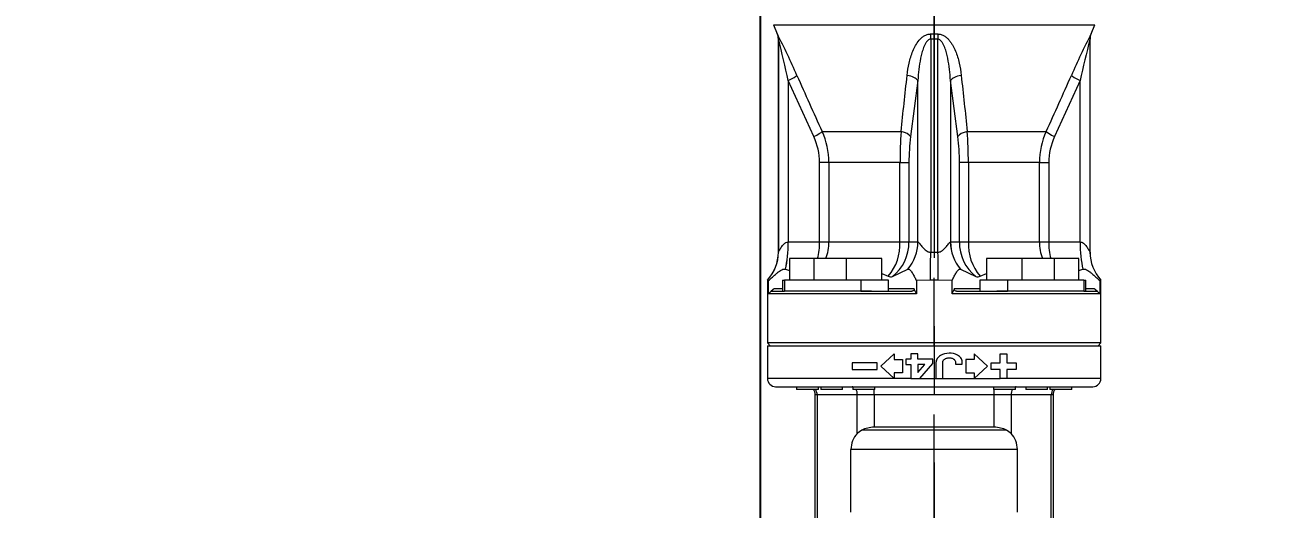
# Model space of a CAD drawing. Header units: millimetres. Extents: x 10462777 to 22643323, y 453826 to 1389191.
# Drawn here: x 11268853.4 to 11269307.1, y 578655.2 to 578832.6 of the extents above; entities that cross this region are included whole.
import ezdxf

# ---------------------------------------------------------------- set-up
doc = ezdxf.new("R2010")
doc.units = ezdxf.units.MM
doc.header["$LTSCALE"] = 200
doc.header["$MEASUREMENT"] = 0
doc.header["$PDMODE"] = 35
doc.header["$PDSIZE"] = -5
doc.linetypes.add('CENTER', pattern=[2, 1.25, -0.25, 0.25, -0.25])
doc.linetypes.add('CENTER2', pattern=[1.125, 0.75, -0.125, 0.125, -0.125])
doc.layers.get('DEFPOINTS').update_dxf_attribs({"linetype": 'CONTINUOUS'})
doc.layers.add('1', color=1, linetype='CENTER')
doc.layers.add('DV1_DEFAULT', color=7, linetype='CONTINUOUS')
doc.layers.add('LAYOUT', color=8, linetype='CONTINUOUS', lineweight=25)
doc.styles.add('iso-1', font='isocp.shx')
doc.styles.get("Standard").update_dxf_attribs({"font": 'SYMBOL'})
doc.dimstyles.get("Standard").update_dxf_attribs({"dimtxt": 1, "dimasz": 0.18, "dimexe": 0.18, "dimexo": 0.0625, "dimgap": 0.5, "dimtad": 1, "dimzin": 0, "dimdsep": 46, "dimtxsty": 'Standard', "dimcen": 0.09, "dimadec": 0, "dimazin": 0, "dimtfac": 1, "dimtofl": 0, "dimtmove": 2, "dimatfit": 3, "dimfxl": 1, "dimtolj": 1, "dimtzin": 0, "dimarcsym": 0})

# ---------------------------------------------------------------- blocks, each defined once
blk = doc.blocks.new('*D418')
at = {"layer": '1', "color": 152, "linetype": 'Continuous', "lineweight": -2, "transparency": 16777216}
for p, q in [((11268307.7, 579167.69), (11268307.7, 579563.75)), ((11269542.41, 578529.99), (11269542.41, 579563.75))]:
    blk.add_line(p, q, dxfattribs=at)
at = {"layer": '1', "color": 27, "linetype": 'Continuous', "lineweight": -2, "transparency": 16777216}
blk.add_line((11268338.45, 579533.01), (11269511.66, 579533.01), dxfattribs=at)
at = {"layer": '1', "color": 27, "linetype": 'Continuous', "transparency": 16777216}
for points in [[(11268338.45, 579538.13), (11268338.45, 579527.88), (11268307.7, 579533.01)], [(11269511.66, 579538.13), (11269511.66, 579527.88), (11269542.41, 579533.01)]]:
    blk.add_solid(points, dxfattribs=at)
at = {"layer": 'DEFPOINTS', "color": 0, "linetype": 'Continuous', "transparency": 16777216}
for p in [(11269542.41, 579533.01), (11268307.7, 579152.31), (11269542.41, 578514.62)]:
    blk.add_point(p, dxfattribs=at)
at = {"layer": '1', "color": 23, "linetype": 'Continuous', "lineweight": -3, "transparency": 16777216, "insert": (11268925.06, 579566.9), "char_height": 33.894, "attachment_point": 5, "style": 'iso-1'}
blk.add_mtext('\\A1;\\C23;1275', dxfattribs=at)
blk = doc.blocks.new('r710ic')
at = {"layer": 'DV1_DEFAULT', "color": 7, "linetype": 'Continuous', "lineweight": 0}
for p, q in [((272943.21, 104290), (272939.84, 104291.39)), ((272939.84, 104173.87), (272939.84, 104291.39)), ((273056.37, 104293.63), (273033.32, 104293.63)), ((273033.32, 104293.61), (273033.32, 104293.63)), ((273033.32, 104293.61), (273033.53, 104293.28)), ((273033.53, 104293.28), (273038.37, 104293.28)), ((273036.37, 104288.13), (273036.37, 104291.15)), ((273037.37, 104288.13), (273037.37, 104292.07)), ((273038.37, 104293.28), (273038.37, 104239.15)), ((273057.37, 104292.63), (273056.37, 104293.63)), ((273056.37, 104293.63), (273056.37, 104171.63)), ((273069.37, 104293.63), (273057.37, 104293.63)), ((273057.37, 104171.63), (273057.37, 104293.63)), ((273069.37, 104293.63), (273069.37, 104259.25)), ((272943.21, 104290), (272943.21, 104289.99)), ((273023.12, 104289.63), (272945.11, 104289.63)), ((272945.11, 104289.61), (272945.11, 104289.63)), ((272945.11, 104289.61), (273023.12, 104289.61)), ((273023.12, 104289.63), (273023.12, 104289.61)), ((273029.33, 104287.02), (273029.33, 104287.03)), ((273029.83, 104285.48), (273029.33, 104287.02)), ((273037.37, 104288.13), (273033.37, 104288.13)), ((273033.37, 104287.41), (273033.37, 104288.13)), ((273033.37, 104287.41), (273037.37, 104287.41)), ((273033.37, 104287.41), (273033.37, 104259.46)), ((273037.37, 104287.41), (273037.37, 104288.13)), ((273037.37, 104287.41), (273037.37, 104259.46)), ((273072.37, 104174.63), (273072.37, 104290.63)), ((272960.28, 104285.99), (272980.8, 104276.68)), ((273019.37, 104285.99), (272960.28, 104285.99)), ((273019.37, 104274.53), (273019.37, 104285.99)), ((273019.37, 104285.99), (273019.37, 104285.99)), ((273033.37, 104285.48), (273025.37, 104285.48)), ((273025.37, 104285.48), (273025.37, 104276.61)), ((273073.37, 104282.98), (273072.37, 104282.98)), ((273073.37, 104282.98), (273073.37, 104274.98)), ((272978.9, 104244.75), (272978.9, 104273.61)), ((272990.28, 104274.53), (273019.37, 104274.53)), ((272990.28, 104271.15), (272990.28, 104274.53)), ((273019.37, 104271.15), (273019.37, 104274.53)), ((273033.37, 104276.61), (273025.37, 104276.61)), ((273025.37, 104276.61), (273025.37, 104264.82)), ((273072.37, 104274.98), (273073.37, 104274.98)), ((273073.37, 104274.11), (273072.37, 104274.11)), ((273073.37, 104274.11), (273073.37, 104266.11)), ((273075.37, 104276.13), (273140.17, 104276.13)), ((273075.37, 104276.13), (273075.37, 104275.43)), ((273140.48, 104275.43), (273075.37, 104275.43)), ((273075.37, 104275.43), (273075.37, 104260.73)), ((273019.37, 104271.15), (272990.28, 104271.15)), ((272990.28, 104271.15), (272990.28, 104245.13)), ((273019.37, 104245.13), (273019.37, 104271.15)), ((273025.37, 104264.82), (273025.37, 104251.82)), ((273033.37, 104264.82), (273025.37, 104264.82)), ((273072.37, 104266.11), (273073.37, 104266.11)), ((273033.37, 104259.46), (273037.37, 104259.46)), ((273033.37, 104259.46), (273033.37, 104249.38)), ((273037.37, 104240.78), (273037.37, 104259.46)), ((273037.37, 104259.46), (273037.37, 104255.55)), ((273060.37, 104256.8), (273060.37, 104259.25)), ((273060.37, 104259.25), (273063.67, 104259.25)), ((273063.67, 104259.25), (273063.67, 104262.63)), ((273063.67, 104262.63), (273066.07, 104262.63)), ((273066.07, 104262.63), (273066.07, 104259.25)), ((273066.07, 104259.25), (273069.37, 104259.25)), ((273069.37, 104259.25), (273069.37, 104256.8)), ((273073.37, 104262.32), (273072.37, 104262.32)), ((273073.37, 104262.32), (273073.37, 104254.32)), ((273075.37, 104260.73), (273075.37, 104254.62)), ((273075.37, 104260.73), (273089.48, 104260.73)), ((273089.48, 104260.73), (273088.3, 104259.13)), ((273088.3, 104259.13), (273088.3, 104206.13)), ((273118.37, 104263.05), (273095.37, 104263.05)), ((273095.37, 104263.05), (273095.37, 104202.2)), ((273063.67, 104256.8), (273060.37, 104256.8)), ((273063.67, 104253.42), (273063.67, 104256.8)), ((273066.07, 104256.8), (273066.07, 104253.42)), ((273069.37, 104256.8), (273066.07, 104256.8)), ((273069.37, 104235.74), (273069.37, 104256.8)), ((273075.37, 104254.62), (273073.37, 104254.62)), ((273075.37, 104254.62), (273075.37, 104210.63)), ((273087.23, 104254.62), (273075.37, 104254.62)), ((273087.23, 104254.62), (273087.23, 104210.63)), ((273025.37, 104251.82), (273033.37, 104251.82)), ((273031.94, 104249.43), (273030.86, 104251.82)), ((273064.86, 104252.16), (273060.36, 104247.25)), ((273066.07, 104253.42), (273063.67, 104253.42)), ((273069.36, 104247.25), (273064.86, 104252.16)), ((273072.37, 104254.32), (273073.37, 104254.32)), ((273029.33, 104242.24), (273032.01, 104247.87)), ((273033.37, 104249.38), (273037.37, 104249.38)), ((273036.37, 104240.1), (273036.37, 104249.38)), ((273060.36, 104247.25), (273062.47, 104247.25)), ((273062.47, 104247.25), (273062.47, 104244.18)), ((273067.27, 104247.25), (273069.36, 104247.25)), ((273067.27, 104244.18), (273067.27, 104247.25)), ((272980.8, 104241.26), (272960.28, 104238.6)), ((272990.28, 104245.13), (273019.37, 104245.13)), ((272990.28, 104245.13), (272990.28, 104241.87)), ((273019.37, 104241.87), (272990.28, 104241.87)), ((273019.37, 104241.87), (273019.37, 104245.13)), ((273019.37, 104238.6), (273019.37, 104241.87)), ((273029.33, 104242.24), (273029.33, 104242.24)), ((273062.47, 104244.18), (273067.27, 104244.18)), ((273064.1, 104242.92), (273063.34, 104242.92)), ((273064.1, 104240.44), (273064.1, 104242.92)), ((272960.28, 104238.6), (273019.37, 104238.6)), ((273019.37, 104238.6), (273019.37, 104238.6)), ((273033.53, 104239.15), (273033.32, 104234)), ((273038.37, 104239.15), (273033.53, 104239.15)), ((273063.35, 104240.44), (273064.1, 104240.44)), ((272943.21, 104231.34), (272943.21, 104233.92)), ((272945.11, 104233.91), (272945.11, 104231.35)), ((273023.12, 104233.91), (272945.11, 104233.91)), ((273023.12, 104231.35), (273023.12, 104233.91)), ((273033.32, 104234), (273033.32, 104231.26)), ((273062.3, 104232.15), (273062.3, 104226.63)), ((273063.88, 104232.15), (273062.3, 104232.15)), ((273069.37, 104235.74), (273063.42, 104235.74)), ((273063.57, 104233.26), (273069.37, 104233.26)), ((273069.37, 104227.37), (273063.88, 104232.15)), ((273069.37, 104233.26), (273069.37, 104235.74)), ((273069.37, 104227.37), (273069.37, 104233.26)), ((272945.11, 104231.35), (273023.12, 104231.35)), ((273033.32, 104231.26), (273033.53, 104226.11)), ((273067.21, 104226.63), (273064.24, 104229.21)), ((273064.24, 104229.21), (273064.24, 104226.63)), ((273069.37, 104224.14), (273069.37, 104227.37)), ((273019.37, 104226.65), (272960.28, 104226.65)), ((272960.28, 104226.65), (272980.8, 104224)), ((272990.28, 104220.12), (272990.28, 104223.39)), ((272990.28, 104223.39), (273019.37, 104223.39)), ((273019.37, 104223.39), (273019.37, 104226.65)), ((273019.37, 104226.65), (273019.37, 104226.65)), ((273019.37, 104220.12), (273019.37, 104223.39)), ((273029.33, 104223.01), (273029.33, 104223.02)), ((273032.01, 104217.38), (273029.33, 104223.01)), ((273033.53, 104226.11), (273038.37, 104226.11)), ((273036.37, 104215.88), (273036.37, 104225.15)), ((273037.37, 104205.8), (273037.37, 104224.48)), ((273038.37, 104226.11), (273038.37, 104171.98)), ((273060.37, 104226.63), (273060.37, 104224.14)), ((273062.3, 104226.63), (273060.37, 104226.63)), ((273060.37, 104224.14), (273062.3, 104224.14)), ((273062.3, 104224.14), (273062.3, 104222.21)), ((273064.24, 104226.63), (273067.21, 104226.63)), ((273064.24, 104222.21), (273064.24, 104224.14)), ((273064.24, 104224.14), (273069.37, 104224.14)), ((273069.37, 104224.14), (273069.37, 104171.63)), ((272978.9, 104191.64), (272978.9, 104220.5)), ((273019.37, 104220.12), (272990.28, 104220.12)), ((272990.28, 104220.12), (272990.28, 104194.11)), ((273019.37, 104194.11), (273019.37, 104220.12)), ((273062.3, 104222.21), (273064.24, 104222.21)), ((273062.47, 104221.07), (273067.27, 104221.07)), ((273062.47, 104218), (273062.47, 104221.07)), ((273067.27, 104221.07), (273067.27, 104218)), ((273030.86, 104213.43), (273031.94, 104215.82)), ((273037.37, 104215.88), (273033.37, 104215.88)), ((273033.37, 104215.88), (273033.37, 104205.8)), ((273064.86, 104213.1), (273060.36, 104218)), ((273060.36, 104218), (273062.47, 104218)), ((273069.36, 104218), (273064.86, 104213.1)), ((273067.27, 104218), (273069.36, 104218)), ((273025.37, 104213.43), (273025.37, 104200.43)), ((273033.37, 104213.43), (273025.37, 104213.43)), ((273037.37, 104209.71), (273037.37, 104205.8)), ((273066.07, 104211.83), (273063.67, 104211.83)), ((273063.67, 104211.83), (273063.67, 104202.63)), ((273066.07, 104202.63), (273066.07, 104211.83)), ((273073.37, 104210.93), (273072.37, 104210.93)), ((273073.37, 104210.93), (273073.37, 104202.93)), ((273075.37, 104210.63), (273073.37, 104210.63)), ((273075.37, 104210.63), (273075.37, 104204.52)), ((273075.37, 104210.63), (273087.23, 104210.63)), ((273033.37, 104205.8), (273033.37, 104177.84)), ((273033.37, 104205.8), (273037.37, 104205.8)), ((273037.37, 104205.8), (273037.37, 104177.84)), ((273075.37, 104204.52), (273075.37, 104189.82)), ((273089.48, 104204.52), (273075.37, 104204.52)), ((273088.3, 104206.13), (273089.48, 104204.52)), ((273025.37, 104200.43), (273025.37, 104188.65)), ((273025.37, 104200.43), (273033.37, 104200.43)), ((273063.67, 104202.63), (273066.07, 104202.63)), ((273072.37, 104202.93), (273073.37, 104202.93)), ((273118.37, 104202.2), (273095.37, 104202.2)), ((273073.37, 104199.15), (273072.37, 104199.15)), ((273073.37, 104199.15), (273073.37, 104191.15)), ((272990.28, 104194.11), (272990.28, 104190.72)), ((272990.28, 104194.11), (273019.37, 104194.11)), ((273019.37, 104190.72), (273019.37, 104194.11)), ((273072.37, 104191.15), (273073.37, 104191.15)), ((272980.8, 104188.58), (272960.28, 104179.27)), ((273019.37, 104190.72), (272990.28, 104190.72)), ((273019.37, 104179.27), (273019.37, 104190.72)), ((273025.37, 104188.65), (273025.37, 104179.77)), ((273025.37, 104188.65), (273033.37, 104188.65)), ((273073.37, 104190.27), (273072.37, 104190.27)), ((273073.37, 104190.27), (273073.37, 104182.27)), ((273075.37, 104189.82), (273135.82, 104189.82)), ((273075.37, 104189.82), (273075.37, 104189.13)), ((273135.06, 104189.13), (273075.37, 104189.13)), ((273072.37, 104182.27), (273073.37, 104182.27)), ((272960.28, 104179.27), (273019.37, 104179.27)), ((273019.37, 104179.27), (273019.37, 104179.27)), ((273025.37, 104179.77), (273033.37, 104179.77)), ((273029.33, 104178.23), (273029.83, 104179.77)), ((273029.33, 104178.23), (273029.33, 104178.23)), ((273033.37, 104177.13), (273033.37, 104177.84)), ((273033.37, 104177.84), (273037.37, 104177.84)), ((273037.37, 104177.13), (273037.37, 104177.84)), ((272939.84, 104173.87), (272943.21, 104175.25)), ((272943.21, 104175.25), (272943.21, 104175.27)), ((273023.12, 104175.64), (272945.11, 104175.64)), ((272945.11, 104175.64), (272945.11, 104175.63)), ((272945.11, 104175.63), (273023.12, 104175.63)), ((273023.12, 104175.63), (273023.12, 104175.64)), ((273033.37, 104177.13), (273037.37, 104177.13)), ((273036.37, 104174.1), (273036.37, 104177.13)), ((273037.37, 104173.18), (273037.37, 104177.13)), ((273033.53, 104171.98), (273033.32, 104171.64)), ((273033.32, 104171.64), (273033.32, 104171.63)), ((273033.32, 104171.63), (273056.37, 104171.63)), ((273038.37, 104171.98), (273033.53, 104171.98)), ((273056.37, 104171.63), (273057.37, 104172.63)), ((273057.37, 104171.63), (273069.37, 104171.63))]:
    blk.add_line(p, q, dxfattribs=at)
at = {"layer": 'DV1_DEFAULT', "color": 1, "linetype": 'CENTER2', "lineweight": 0}
for p, q in [((274132.55, 104232.63), (269847.55, 104232.63)), ((269950.18, 104232.63), (274235.19, 104232.63))]:
    blk.add_line(p, q, dxfattribs=at)
at = {"layer": 'DV1_DEFAULT', "color": 7, "linetype": 'Continuous', "lineweight": 0}
for centre, radius, start, end in [((273023.12, 104304.63), 15, 270, 312.8334), ((273280.4, 104063.59), 333.67, 136.4993, 137.0005), ((273069.37, 104290.63), 3, 0, 90), ((272945.11, 104294.63), 5, 247.7064, 270), ((273061.97, 104521.59), 260.28, 242.8541, 246.5478), ((273040.88, 104656.49), 379.17, 255.3705, 257.7272), ((272426.56, 103069.7), 1324.57, 65.35518, 66.32797), ((272990.35, 104298.95), 27.81, 245.6887, 269.8623), ((272990.34, 104296.84), 22.3, 244.6577, 269.8396), ((273020, 104293.77), 19.25, 268.1082, 286.4106), ((273075.37, 104279.13), 3, 228.1897, 270), ((273019.63, 104287.26), 16.11, 269.0535, 291.1277), ((273097.23, 104254.62), 10, 153.2391, 180), ((273095.33, 104254.54), 8.52, 89.7229, 133.3317), ((273020.2, 104263.23), 18.11, 267.3683, 310.3884), ((273019.66, 104257.57), 15.7, 268.9494, 321.8562), ((273030.2, 104248.57), 1.93, 338.7894, 26.4162), ((272990.06, 104081.23), 163.9, 89.9241, 93.9054), ((272990.17, 104169.8), 72.07, 89.9117, 97.4729), ((273058.31, 104283.45), 48.59, 243.154, 245.7681), ((272990.2, 104296), 72.61, 262.5556, 270.0599), ((273019.66, 104207.69), 15.7, 38.1438, 91.0506), ((273058.31, 104181.8), 48.59, 114.2319, 116.846), ((272989.97, 104381.14), 161.01, 266.0588, 270.1116), ((273020.2, 104202.03), 18.11, 49.6116, 92.6317), ((273030.22, 104216.68), 1.91, 333.3312, 21.4632), ((273097.23, 104210.63), 10, 180, 206.7609), ((273095.33, 104210.72), 8.52, 226.6683, 270.2771), ((272426.57, 105395.55), 1324.57, 293.67203, 294.64482), ((272990.33, 104166.4), 27.71, 90.0952, 114.3538), ((273019.63, 104178), 16.11, 68.8723, 90.9465), ((272990.37, 104168.3), 22.43, 90.2305, 115.2722), ((273020, 104171.48), 19.25, 73.5894, 91.8918), ((273075.37, 104186.13), 3, 90, 131.8103), ((273062.11, 103943.36), 260.61, 113.4546, 117.1435), ((273040.07, 103812.12), 375.72, 102.262, 104.6403), ((272945.11, 104170.63), 5, 90, 112.2936), ((273023.12, 104160.63), 15, 47.1666, 90), ((273280.4, 104401.66), 333.67, 222.9995, 223.5007), ((273069.37, 104174.63), 3, 270, 0)]:
    blk.add_arc(centre, radius, start, end, dxfattribs=at)
for centre, major_axis, ratio, start_param, end_param in [((273023.12, 104304.61), (-15, 0), 0.999748, 1.570796, 2.318381), ((272945.11, 104294.61), (-5, 0), 0.999748, 1.181699, 1.570796), ((273019.37, 104290.12), (-15, 0), 0.275118, 1.570796, 2.296796), ((273019.37, 104290.1), (15, 0), 0.274225, 4.712389, 5.438587), ((272960.28, 104287.36), (-2.02, -4.57), 0.114685, 0.181054, 1.317345), ((272980.8, 104278.05), (-2.12, -4.53), 0.119782, 0.267569, 1.319696), ((273075.37, 104278.23), (3, 0), 0.930556, 3.982661, 4.712389), ((273075.37, 104262.57), (3, 0), 0.610953, 3.141593, 3.273903), ((273075.37, 104262.57), (3, 0), 0.610953, 3.982661, 4.712389), ((272960.28, 104243.41), (0.63, -4.96), 0.402182, 4.842709, 5.979), ((272980.8, 104246.07), (0.66, -4.96), 0.420057, 4.924083, 5.97621), ((273019.37, 104253.02), (15, 0), 0.961411, 4.712389, 5.438389), ((273019.37, 104253.03), (15, 0), 0.961666, 4.712389, 5.438587), ((272945.11, 104234.02), (-5, 0), 0.022453, 1.181699, 1.570796), ((273023.12, 104234.24), (-15, 0), 0.022453, 1.570796, 2.318381), ((272945.11, 104231.24), (-5, 0), 0.022453, 4.712389, 5.101486), ((273023.12, 104231.01), (15, 0), 0.022453, 0.823212, 1.570796), ((272960.28, 104221.84), (0.63, 4.96), 0.402182, 0.304185, 1.440477), ((272980.8, 104219.19), (0.66, 4.96), 0.420057, 0.306975, 1.359102), ((273019.37, 104212.23), (-15, 0), 0.961411, 3.986389, 4.712389), ((273019.37, 104212.23), (-15, 0), 0.961666, 3.986191, 4.712389), ((273075.37, 104202.69), (3, 0), 0.610953, 1.570796, 2.300524), ((273075.37, 104202.69), (3, 0), 0.610953, 3.009282, 3.141593), ((272980.8, 104187.21), (-2.12, 4.53), 0.119782, 4.963489, 6.015616), ((273075.37, 104187.03), (3, 0), 0.930556, 1.570796, 2.300524), ((272960.28, 104177.9), (-2.02, 4.57), 0.114685, 4.96584, 6.102131), ((273019.37, 104175.16), (15, 0), 0.274225, 0.844598, 1.570796), ((273019.37, 104175.14), (15, 0), 0.275118, 0.844796, 1.570796), ((272945.11, 104170.64), (-5, 0), 0.999748, 4.712389, 5.101486), ((273023.12, 104160.65), (15, 0), 0.999748, 0.823212, 1.570796)]:
    blk.add_ellipse(centre, major_axis=major_axis, ratio=ratio, start_param=start_param, end_param=end_param, dxfattribs=at)
for points, knots in [([(273029.33, 104287.03), (273029.3, 104287.11), (273029.29, 104287.18), (273029.28, 104287.33), (273029.28, 104287.41), (273029.3, 104287.64), (273029.34, 104287.79), (273029.47, 104288.24), (273029.61, 104288.53), (273029.94, 104289.07), (273030.12, 104289.33), (273030.51, 104289.84), (273030.72, 104290.09), (273031.35, 104290.83), (273031.79, 104291.31), (273032.67, 104292.28), (273033.11, 104292.77), (273033.53, 104293.28)], [0, 0, 0, 0, 0.03125, 0.03125, 0.0625, 0.0625, 0.125, 0.125, 0.25, 0.25, 0.375, 0.375, 0.5, 0.5, 0.75, 0.75, 1, 1, 1, 1]), ([(273036.37, 104291.15), (273036.47, 104291.26), (273036.57, 104291.37), (273036.79, 104291.59), (273036.9, 104291.7), (273037.06, 104291.85), (273037.11, 104291.9), (273037.2, 104291.98), (273037.24, 104292.01), (273037.31, 104292.06), (273037.33, 104292.08), (273037.36, 104292.09), (273037.37, 104292.08), (273037.37, 104292.07)], [0, 0, 0, 0, 0.25, 0.25, 0.5, 0.5, 0.625, 0.625, 0.75, 0.75, 0.875, 0.875, 1, 1, 1, 1]), ([(273019.37, 104285.99), (273019.37, 104286.14), (273019.39, 104286.29), (273019.47, 104286.58), (273019.52, 104286.71), (273019.72, 104287.1), (273019.89, 104287.32), (273020.26, 104287.74), (273020.46, 104287.92), (273020.87, 104288.26), (273021.08, 104288.42), (273021.5, 104288.7), (273021.71, 104288.83), (273022.11, 104289.07), (273022.3, 104289.18), (273022.65, 104289.36), (273022.82, 104289.45), (273022.99, 104289.54), (273023.04, 104289.56), (273023.1, 104289.6), (273023.12, 104289.61), (273023.12, 104289.61)], [0, 0, 0, 0, 0.0625, 0.0625, 0.125, 0.125, 0.25, 0.25, 0.375, 0.375, 0.5, 0.5, 0.625, 0.625, 0.75, 0.75, 0.875, 0.875, 0.9375, 0.9375, 1, 1, 1, 1]), ([(272943.21, 104233.92), (272943.21, 104234.34), (272943.28, 104234.76), (272943.46, 104235.36), (272943.53, 104235.56), (272943.7, 104235.93), (272943.8, 104236.11), (272944.11, 104236.64), (272944.36, 104236.96), (272944.88, 104237.56), (272945.17, 104237.84), (272945.76, 104238.35), (272946.08, 104238.59), (272946.72, 104239.03), (272947.05, 104239.23), (272948.06, 104239.81), (272948.75, 104240.13), (272950.17, 104240.72), (272950.9, 104240.97), (272952.36, 104241.42), (272953.1, 104241.61), (272955.34, 104242.11), (272956.85, 104242.35), (272958.38, 104242.52)], [0, 0, 0, 0, 0.0625, 0.0625, 0.09375, 0.09375, 0.125, 0.125, 0.1875, 0.1875, 0.25, 0.25, 0.3125, 0.3125, 0.375, 0.375, 0.5, 0.5, 0.625, 0.625, 0.75, 0.75, 1, 1, 1, 1]), ([(273033.53, 104239.15), (273033.11, 104239.36), (273032.67, 104239.58), (273031.79, 104240.03), (273031.35, 104240.25), (273030.72, 104240.62), (273030.51, 104240.74), (273030.12, 104241), (273029.94, 104241.13), (273029.62, 104241.42), (273029.47, 104241.57), (273029.34, 104241.81), (273029.3, 104241.9), (273029.28, 104242.02), (273029.28, 104242.07), (273029.29, 104242.15), (273029.3, 104242.2), (273029.33, 104242.24)], [0, 0, 0, 0, 0.25, 0.25, 0.5, 0.5, 0.625, 0.625, 0.75, 0.75, 0.875, 0.875, 0.9375, 0.9375, 0.96875, 0.96875, 1, 1, 1, 1]), ([(273037.37, 104240.78), (273037.37, 104240.62), (273037.34, 104240.46), (273037.21, 104240.2), (273037.11, 104240.1), (273036.9, 104240), (273036.79, 104239.99), (273036.57, 104240.02), (273036.47, 104240.05), (273036.37, 104240.1)], [0, 0, 0, 0, 0.25, 0.25, 0.5, 0.5, 0.75, 0.75, 1, 1, 1, 1]), ([(273063.34, 104242.92), (273062.8, 104242.92), (273062.28, 104242.72), (273061.41, 104242.07), (273061.07, 104241.65), (273060.29, 104240.24), (273060.08, 104239.14), (273060.14, 104236.98), (273060.41, 104235.89), (273061.26, 104234.51), (273061.62, 104234.08), (273062.49, 104233.46), (273063.02, 104233.26), (273063.57, 104233.26)], [0, 0, 0, 0, 0.125, 0.125, 0.25, 0.25, 0.5, 0.5, 0.75, 0.75, 0.875, 0.875, 1, 1, 1, 1]), ([(272960.28, 104238.6), (272958.9, 104238.52), (272957.53, 104238.4), (272954.8, 104238.07), (272953.44, 104237.87), (272951.42, 104237.46), (272950.75, 104237.31), (272949.42, 104236.94), (272948.76, 104236.74), (272947.8, 104236.36), (272947.48, 104236.23), (272946.86, 104235.92), (272946.56, 104235.76), (272945.99, 104235.37), (272945.72, 104235.14), (272945.38, 104234.73), (272945.29, 104234.59), (272945.15, 104234.27), (272945.11, 104234.09), (272945.11, 104233.91)], [0, 0, 0, 0, 0.25, 0.25, 0.5, 0.5, 0.625, 0.625, 0.75, 0.75, 0.8125, 0.8125, 0.875, 0.875, 0.9375, 0.9375, 0.96875, 0.96875, 1, 1, 1, 1]), ([(273023.12, 104233.91), (273023.12, 104234.07), (273023.1, 104234.22), (273023.04, 104234.53), (273022.99, 104234.68), (273022.82, 104235.11), (273022.66, 104235.37), (273022.31, 104235.86), (273022.11, 104236.08), (273021.71, 104236.49), (273021.5, 104236.68), (273021.08, 104237.05), (273020.87, 104237.22), (273020.46, 104237.55), (273020.26, 104237.71), (273019.99, 104237.93), (273019.9, 104238), (273019.73, 104238.14), (273019.66, 104238.21), (273019.46, 104238.4), (273019.37, 104238.51), (273019.37, 104238.6)], [0, 0, 0, 0, 0.0625, 0.0625, 0.125, 0.125, 0.25, 0.25, 0.375, 0.375, 0.5, 0.5, 0.625, 0.625, 0.75, 0.75, 0.8125, 0.8125, 0.875, 0.875, 1, 1, 1, 1]), ([(273063.42, 104235.74), (273063.29, 104235.74), (273063.16, 104235.77), (273063.04, 104235.81), (273062.92, 104235.86), (273062.81, 104235.92), (273062.71, 104235.99), (273062.63, 104236.05), (273062.56, 104236.12), (273062.49, 104236.18), (273062.41, 104236.27), (273062.34, 104236.37), (273062.27, 104236.47), (273062.21, 104236.57), (273062.15, 104236.67), (273062.1, 104236.78), (273062.05, 104236.89), (273062, 104237), (273061.97, 104237.11), (273061.91, 104237.28), (273061.87, 104237.46), (273061.84, 104237.64), (273061.82, 104237.82), (273061.81, 104238.01), (273061.81, 104238.19), (273061.81, 104238.37), (273061.83, 104238.55), (273061.86, 104238.73), (273061.89, 104238.9), (273061.93, 104239.06), (273061.98, 104239.22), (273062.03, 104239.35), (273062.09, 104239.48), (273062.15, 104239.6), (273062.21, 104239.7), (273062.27, 104239.8), (273062.34, 104239.89), (273062.4, 104239.96), (273062.46, 104240.03), (273062.53, 104240.1), (273062.59, 104240.15), (273062.66, 104240.2), (273062.72, 104240.24), (273062.84, 104240.32), (273062.97, 104240.38), (273063.11, 104240.41), (273063.18, 104240.43), (273063.27, 104240.44), (273063.35, 104240.44)], [0, 0, 0, 0, 0.061803, 0.061803, 0.061803, 0.123108, 0.123108, 0.123108, 0.169291, 0.169291, 0.169291, 0.226732, 0.226732, 0.226732, 0.284044, 0.284044, 0.284044, 0.341286, 0.341286, 0.341286, 0.429439, 0.429439, 0.429439, 0.517513, 0.517513, 0.517513, 0.605599, 0.605599, 0.605599, 0.686966, 0.686966, 0.686966, 0.754492, 0.754492, 0.754492, 0.809708, 0.809708, 0.809708, 0.855135, 0.855135, 0.855135, 0.893378, 0.893378, 0.893378, 0.961435, 0.961435, 0.961435, 1, 1, 1, 1]), ([(272958.38, 104222.74), (272956.85, 104222.91), (272955.34, 104223.14), (272953.11, 104223.65), (272952.37, 104223.84), (272950.91, 104224.28), (272950.19, 104224.53), (272948.76, 104225.12), (272948.06, 104225.45), (272946.71, 104226.22), (272946.06, 104226.65), (272945.17, 104227.42), (272944.88, 104227.7), (272944.35, 104228.3), (272944.11, 104228.62), (272943.69, 104229.32), (272943.52, 104229.7), (272943.34, 104230.3), (272943.29, 104230.5), (272943.23, 104230.91), (272943.21, 104231.13), (272943.21, 104231.34)], [0, 0, 0, 0, 0.25, 0.25, 0.375, 0.375, 0.5, 0.5, 0.625, 0.625, 0.75, 0.75, 0.8125, 0.8125, 0.875, 0.875, 0.9375, 0.9375, 0.96875, 0.96875, 1, 1, 1, 1]), ([(272945.11, 104231.35), (272945.11, 104231.17), (272945.15, 104230.99), (272945.29, 104230.66), (272945.39, 104230.52), (272945.61, 104230.24), (272945.74, 104230.12), (272946, 104229.89), (272946.14, 104229.79), (272946.57, 104229.49), (272946.88, 104229.32), (272947.5, 104229.02), (272947.81, 104228.89), (272948.77, 104228.51), (272949.44, 104228.31), (272950.77, 104227.95), (272951.43, 104227.79), (272953.45, 104227.38), (272954.81, 104227.18), (272957.53, 104226.86), (272958.9, 104226.74), (272960.28, 104226.65)], [0, 0, 0, 0, 0.03125, 0.03125, 0.0625, 0.0625, 0.09375, 0.09375, 0.125, 0.125, 0.1875, 0.1875, 0.25, 0.25, 0.375, 0.375, 0.5, 0.5, 0.75, 0.75, 1, 1, 1, 1]), ([(273019.37, 104226.65), (273019.37, 104226.7), (273019.39, 104226.75), (273019.47, 104226.86), (273019.52, 104226.92), (273019.72, 104227.11), (273019.89, 104227.25), (273020.26, 104227.55), (273020.46, 104227.7), (273020.87, 104228.03), (273021.08, 104228.2), (273021.5, 104228.57), (273021.71, 104228.76), (273022.11, 104229.18), (273022.3, 104229.4), (273022.65, 104229.88), (273022.82, 104230.14), (273022.99, 104230.57), (273023.04, 104230.72), (273023.1, 104231.03), (273023.12, 104231.19), (273023.12, 104231.35)], [0, 0, 0, 0, 0.0625, 0.0625, 0.125, 0.125, 0.25, 0.25, 0.375, 0.375, 0.5, 0.5, 0.625, 0.625, 0.75, 0.75, 0.875, 0.875, 0.9375, 0.9375, 1, 1, 1, 1]), ([(273029.33, 104223.02), (273029.3, 104223.06), (273029.29, 104223.1), (273029.28, 104223.19), (273029.28, 104223.23), (273029.3, 104223.36), (273029.34, 104223.44), (273029.47, 104223.68), (273029.61, 104223.84), (273029.94, 104224.12), (273030.12, 104224.26), (273030.51, 104224.52), (273030.72, 104224.64), (273031.35, 104225), (273031.79, 104225.23), (273032.67, 104225.68), (273033.11, 104225.89), (273033.53, 104226.11)], [0, 0, 0, 0, 0.03125, 0.03125, 0.0625, 0.0625, 0.125, 0.125, 0.25, 0.25, 0.375, 0.375, 0.5, 0.5, 0.75, 0.75, 1, 1, 1, 1]), ([(273036.37, 104225.15), (273036.47, 104225.2), (273036.57, 104225.24), (273036.79, 104225.26), (273036.9, 104225.25), (273037.06, 104225.18), (273037.11, 104225.14), (273037.2, 104225.05), (273037.24, 104224.99), (273037.31, 104224.86), (273037.33, 104224.79), (273037.36, 104224.63), (273037.37, 104224.56), (273037.37, 104224.48)], [0, 0, 0, 0, 0.25, 0.25, 0.5, 0.5, 0.625, 0.625, 0.75, 0.75, 0.875, 0.875, 1, 1, 1, 1]), ([(273023.12, 104175.64), (273023.12, 104175.65), (273023.1, 104175.66), (273023.04, 104175.69), (273022.99, 104175.72), (273022.82, 104175.81), (273022.66, 104175.89), (273022.31, 104176.08), (273022.11, 104176.19), (273021.71, 104176.42), (273021.5, 104176.55), (273021.08, 104176.84), (273020.87, 104176.99), (273020.46, 104177.33), (273020.26, 104177.52), (273019.99, 104177.82), (273019.9, 104177.93), (273019.73, 104178.16), (273019.66, 104178.28), (273019.46, 104178.67), (273019.37, 104178.96), (273019.37, 104179.27)], [0, 0, 0, 0, 0.0625, 0.0625, 0.125, 0.125, 0.25, 0.25, 0.375, 0.375, 0.5, 0.5, 0.625, 0.625, 0.75, 0.75, 0.8125, 0.8125, 0.875, 0.875, 1, 1, 1, 1]), ([(273033.53, 104171.98), (273033.11, 104172.48), (273032.67, 104172.97), (273031.79, 104173.95), (273031.35, 104174.43), (273030.72, 104175.16), (273030.51, 104175.41), (273030.12, 104175.92), (273029.94, 104176.18), (273029.62, 104176.73), (273029.47, 104177.01), (273029.34, 104177.46), (273029.3, 104177.61), (273029.28, 104177.84), (273029.28, 104177.92), (273029.29, 104178.07), (273029.3, 104178.15), (273029.33, 104178.23)], [0, 0, 0, 0, 0.25, 0.25, 0.5, 0.5, 0.625, 0.625, 0.75, 0.75, 0.875, 0.875, 0.9375, 0.9375, 0.96875, 0.96875, 1, 1, 1, 1]), ([(273037.37, 104173.18), (273037.37, 104173.16), (273037.34, 104173.17), (273037.21, 104173.27), (273037.11, 104173.35), (273036.9, 104173.56), (273036.79, 104173.67), (273036.57, 104173.89), (273036.47, 104174), (273036.37, 104174.1)], [0, 0, 0, 0, 0.25, 0.25, 0.5, 0.5, 0.75, 0.75, 1, 1, 1, 1])]:
    blk.add_open_spline(points, degree=3, knots=knots, dxfattribs=at)
for points in [[(272958.38, 104242.52), (272965.24, 104243.27), (272972.09, 104244.01), (272978.9, 104244.75)], [(272978.9, 104220.5), (272972.09, 104221.24), (272965.24, 104221.99), (272958.38, 104222.74)]]:
    blk.add_open_spline(points, degree=3, dxfattribs=at)
at = {"layer": 'LAYOUT', "color": 3}
blk.add_circle((272041.37, 104232.63), 2050.12, dxfattribs=at)

msp = doc.modelspace()

# ---------------------------------------------------------------- linework, layer by layer
at = {"layer": '1', "color": 27, "linetype": 'Continuous'}
msp.add_line((11269122.42975, 578015.04485), (11269122.42975, 578983.44559), dxfattribs=at)

# ---------------------------------------------------------------- block references
at = {"layer": 'LAYOUT', "color": 2, "rotation": 270}
msp.add_blockref('r710ic', (11164953.374, 851772.39677, 0), dxfattribs=at)

# ---------------------------------------------------------------- dimensions: what is measured, and where the dimension line sits
at = {"layer": '1', "color": 27, "linetype": 'Continuous', "lineweight": -3}
dim = msp.add_linear_dim(base=(11269542.41133, 579533.00572), p1=(11268307.70039, 579152.31435), p2=(11269542.41133, 578514.61858), text='\\C23;1275', dimstyle='Standard', override={"dimtxt": 33.894026, "dimasz": 30.746724, "dimexe": 30.746724, "dimexo": 15.373362, "dimgap": 16.947013, "dimtad": 1, "dimtih": 0, "dimdec": 0, "dimzin": 8, "dimtxsty": 'iso-1', "dimsah": 1, "dimclrd": 27, "dimclre": 152, "dimclrt": 23, "dimtm": -0.005, "dimtdec": 3, "dimtofl": 1, "dimtmove": 0}, dxfattribs=at)
dim.commit()
dim.dimension.update_dxf_attribs({"geometry": '*D418', "text_midpoint": (11268925.05586, 579533.00572), "dimtype": 160})

doc.saveas('drawing.dxf')
